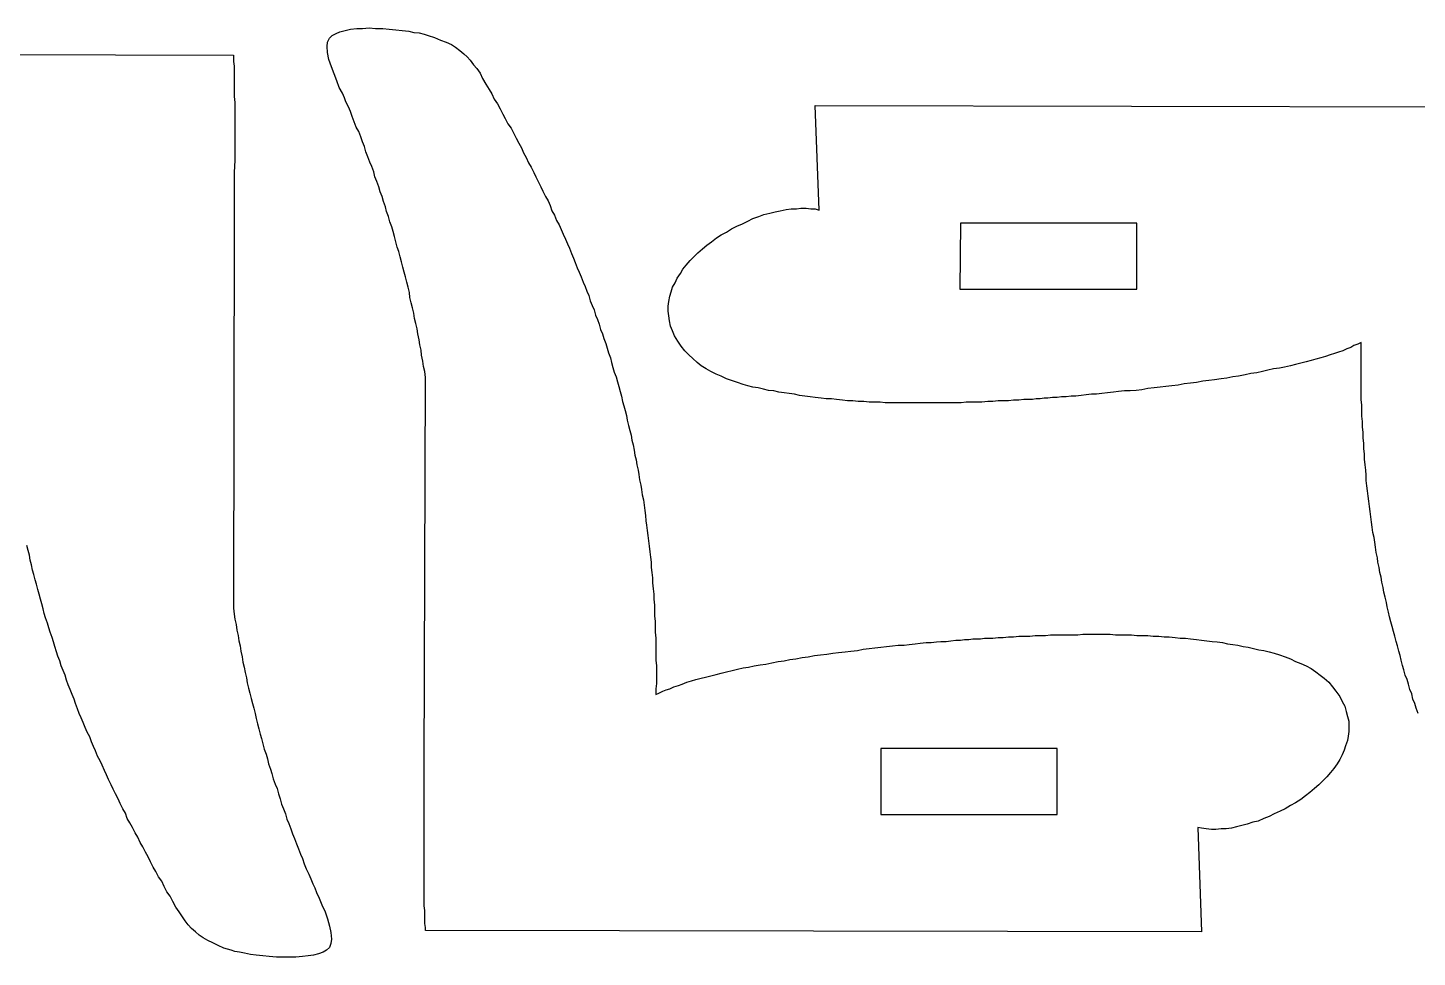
# Model space of a CAD drawing. Extents: x 11 to 591, y 39 to 419.
# Drawn here: x 71.6 to 125.2, y 110.8 to 146.6 of the extents above; entities that cross this region are included whole.
import ezdxf

# ---------------------------------------------------------------- set-up
doc = ezdxf.new("R2010")
doc.units = 0
doc.layers.get('0').update_dxf_attribs({"linetype": 'CONTINUOUS'})

msp = doc.modelspace()

# ---------------------------------------------------------------- linework, layer by layer
at = {"color": 3}
for p, q in [((83.215419, 146.205266), (83.315419, 146.305266)), ((83.315419, 146.305266), (83.465419, 146.380266)), ((83.465419, 146.380266), (83.615419, 146.455266)), ((83.615419, 146.455266), (83.815419, 146.505266)), ((83.815419, 146.505266), (84.015419, 146.555266)), ((84.015419, 146.555266), (84.265419, 146.580266)), ((84.265419, 146.580266), (84.490419, 146.580266)), ((84.490419, 146.580266), (84.740419, 146.605266)), ((84.740419, 146.605266), (84.990419, 146.580266)), ((84.990419, 146.580266), (85.265419, 146.580266)), ((85.265419, 146.580266), (85.515419, 146.555266)), ((85.515419, 146.555266), (85.765419, 146.530266)), ((85.765419, 146.530266), (86.015419, 146.505266)), ((86.015419, 146.505266), (86.265419, 146.480266)), ((86.265419, 146.480266), (86.465419, 146.430266)), ((86.465419, 146.430266), (86.665419, 146.405266)), ((86.665419, 146.405266), (86.865419, 146.355266)), ((86.865419, 146.355266), (87.015419, 146.305266)), ((87.015419, 146.305266), (87.265419, 146.230266)), ((83.115419, 145.880266), (83.140419, 146.055266)), ((83.140419, 145.655266), (83.115419, 145.880266)), ((83.140419, 146.055266), (83.215419, 146.205266)), ((87.265419, 146.230266), (87.490419, 146.130266)), ((87.490419, 146.130266), (87.715419, 146.055266)), ((87.715419, 146.055266), (87.915419, 145.955266)), ((87.915419, 145.955266), (88.065419, 145.855266)), ((88.065419, 145.855266), (88.240419, 145.730266)), ((88.240419, 145.730266), (88.390419, 145.605266)), ((49.565419, 145.605266), (79.515419, 145.555266)), ((79.515419, 145.555266), (79.515419, 145.430266)), ((79.515419, 145.430266), (79.515419, 145.305266)), ((79.515419, 145.305266), (79.540419, 145.130266)), ((83.190419, 145.380266), (83.140419, 145.655266)), ((83.290419, 145.105266), (83.190419, 145.380266)), ((88.390419, 145.605266), (88.515419, 145.480266)), ((88.515419, 145.480266), (88.640419, 145.355266)), ((88.640419, 145.355266), (88.765419, 145.180266)), ((79.540419, 145.130266), (79.540419, 144.980266)), ((79.540419, 144.980266), (79.540419, 144.805266)), ((79.540419, 144.805266), (79.540419, 144.605266)), ((83.390419, 144.830266), (83.290419, 145.105266)), ((83.490419, 144.555266), (83.390419, 144.830266)), ((88.765419, 145.180266), (88.890419, 145.030266)), ((88.890419, 145.030266), (89.015419, 144.855266)), ((89.015419, 144.855266), (89.115419, 144.655266)), ((89.115419, 144.655266), (89.240419, 144.430266)), ((79.540419, 144.605266), (79.540419, 144.405266)), ((79.540419, 144.405266), (79.540419, 144.180266)), ((79.540419, 144.180266), (79.540419, 143.955266)), ((83.590419, 144.305266), (83.490419, 144.555266)), ((83.715419, 144.080266), (83.590419, 144.305266)), ((89.240419, 144.430266), (89.365419, 144.230266)), ((89.365419, 144.230266), (89.465419, 144.055266)), ((79.540419, 143.955266), (79.565419, 143.730266)), ((79.565419, 143.730266), (79.565419, 143.505266)), ((83.790419, 143.905266), (83.715419, 144.080266)), ((83.840419, 143.755266), (83.790419, 143.905266)), ((83.940419, 143.555266), (83.840419, 143.755266)), ((89.465419, 144.055266), (89.565419, 143.855266)), ((89.565419, 143.855266), (89.690419, 143.680266)), ((89.690419, 143.680266), (89.790419, 143.480266)), ((102.090419, 139.580266), (101.940419, 143.605266)), ((101.940419, 143.605266), (131.865419, 143.555266)), ((79.565419, 143.505266), (79.565419, 143.255266)), ((79.565419, 143.255266), (79.565419, 143.005266)), ((84.015419, 143.380266), (83.940419, 143.555266)), ((84.090419, 143.180266), (84.015419, 143.380266)), ((84.165419, 142.980266), (84.090419, 143.180266)), ((89.790419, 143.480266), (89.890419, 143.280266)), ((89.890419, 143.280266), (89.990419, 143.105266)), ((89.990419, 143.105266), (90.090419, 142.905266)), ((79.565419, 143.005266), (79.565419, 142.755266)), ((79.565419, 142.755266), (79.565419, 142.505266)), ((84.240419, 142.780266), (84.165419, 142.980266)), ((84.340419, 142.605266), (84.240419, 142.780266)), ((84.415419, 142.405266), (84.340419, 142.605266)), ((90.090419, 142.905266), (90.215419, 142.730266)), ((90.215419, 142.730266), (90.315419, 142.530266)), ((90.315419, 142.530266), (90.415419, 142.355266)), ((79.565419, 142.505266), (79.565419, 142.255266)), ((79.565419, 142.255266), (79.565419, 142.005266)), ((79.565419, 142.005266), (79.565419, 141.505266)), ((84.490419, 142.205266), (84.415419, 142.405266)), ((84.565419, 142.030266), (84.490419, 142.205266)), ((84.615419, 141.830266), (84.565419, 142.030266)), ((90.415419, 142.355266), (90.515419, 142.155266)), ((90.515419, 142.155266), (90.615419, 141.980266)), ((90.615419, 141.980266), (90.690419, 141.780266)), ((79.565419, 141.505266), (79.540419, 141.030266)), ((84.690419, 141.630266), (84.615419, 141.830266)), ((84.765419, 141.430266), (84.690419, 141.630266)), ((90.690419, 141.780266), (90.790419, 141.605266)), ((90.790419, 141.605266), (90.890419, 141.405266)), ((79.540419, 141.030266), (79.540419, 139.755266)), ((84.840419, 141.255266), (84.765419, 141.430266)), ((84.915419, 141.055266), (84.840419, 141.255266)), ((84.965419, 140.855266), (84.915419, 141.055266)), ((90.890419, 141.405266), (90.990419, 141.230266)), ((90.990419, 141.230266), (91.090419, 141.030266)), ((91.090419, 141.030266), (91.165419, 140.855266)), ((85.040419, 140.680266), (84.965419, 140.855266)), ((85.115419, 140.480266), (85.040419, 140.680266)), ((85.165419, 140.280266), (85.115419, 140.480266)), ((91.165419, 140.855266), (91.265419, 140.655266)), ((91.265419, 140.655266), (91.365419, 140.480266)), ((91.365419, 140.480266), (91.440419, 140.305266)), ((85.240419, 140.105266), (85.165419, 140.280266)), ((85.290419, 139.905266), (85.240419, 140.105266)), ((85.365419, 139.705266), (85.290419, 139.905266)), ((91.440419, 140.305266), (91.540419, 140.105266)), ((91.540419, 140.105266), (91.640419, 139.930266)), ((91.640419, 139.930266), (91.715419, 139.755266)), ((79.540419, 139.755266), (79.540419, 139.405266)), ((79.540419, 139.405266), (79.540419, 139.255266)), ((85.415419, 139.530266), (85.365419, 139.705266)), ((85.490419, 139.330266), (85.415419, 139.530266)), ((85.540419, 139.130266), (85.490419, 139.330266)), ((91.715419, 139.755266), (91.790419, 139.555266)), ((91.790419, 139.555266), (91.890419, 139.380266)), ((91.890419, 139.380266), (91.965419, 139.180266)), ((99.540419, 139.255266), (99.765419, 139.330266)), ((99.765419, 139.330266), (99.965419, 139.405266)), ((99.965419, 139.405266), (100.190419, 139.455266)), ((100.190419, 139.455266), (100.390419, 139.505266)), ((100.390419, 139.505266), (100.590419, 139.555266)), ((100.590419, 139.555266), (100.815419, 139.605266)), ((100.815419, 139.605266), (101.015419, 139.630266)), ((101.015419, 139.630266), (101.215419, 139.630266)), ((101.215419, 139.630266), (101.390419, 139.655266)), ((101.390419, 139.655266), (101.590419, 139.655266)), ((101.590419, 139.655266), (101.765419, 139.630266)), ((101.765419, 139.630266), (101.940419, 139.630266)), ((101.940419, 139.630266), (102.090419, 139.580266)), ((79.540419, 139.255266), (79.515419, 124.230266)), ((85.615419, 138.930266), (85.540419, 139.130266)), ((85.665419, 138.755266), (85.615419, 138.930266)), ((91.965419, 139.180266), (92.065419, 139.005266)), ((92.065419, 139.005266), (92.140419, 138.830266)), ((92.140419, 138.830266), (92.215419, 138.655266)), ((98.515419, 138.730266), (98.715419, 138.855266)), ((98.715419, 138.855266), (98.915419, 138.955266)), ((98.915419, 138.955266), (99.140419, 139.055266)), ((99.140419, 139.055266), (99.340419, 139.155266)), ((99.340419, 139.155266), (99.540419, 139.255266)), ((85.715419, 138.555266), (85.665419, 138.755266)), ((85.765419, 138.355266), (85.715419, 138.555266)), ((85.815419, 138.155266), (85.765419, 138.355266)), ((92.215419, 138.655266), (92.315419, 138.455266)), ((92.315419, 138.455266), (92.390419, 138.280266)), ((92.390419, 138.280266), (92.465419, 138.105266)), ((97.590419, 138.080266), (97.765419, 138.230266)), ((97.765419, 138.230266), (97.940419, 138.355266)), ((97.940419, 138.355266), (98.140419, 138.505266)), ((98.140419, 138.505266), (98.315419, 138.630266)), ((98.315419, 138.630266), (98.515419, 138.730266)), ((85.890419, 137.980266), (85.815419, 138.155266)), ((85.940419, 137.780266), (85.890419, 137.980266)), ((85.990419, 137.580266), (85.940419, 137.780266)), ((92.465419, 138.105266), (92.540419, 137.905266)), ((92.540419, 137.905266), (92.615419, 137.730266)), ((92.615419, 137.730266), (92.690419, 137.555266)), ((97.115419, 137.630266), (97.265419, 137.780266)), ((97.265419, 137.780266), (97.415419, 137.930266)), ((97.415419, 137.930266), (97.590419, 138.080266)), ((86.040419, 137.380266), (85.990419, 137.580266)), ((86.090419, 137.180266), (86.040419, 137.380266)), ((86.140419, 137.005266), (86.090419, 137.180266)), ((92.690419, 137.555266), (92.765419, 137.355266)), ((92.765419, 137.355266), (92.840419, 137.180266)), ((92.840419, 137.180266), (92.915419, 137.005266)), ((96.740419, 137.130266), (96.840419, 137.305266)), ((96.840419, 137.305266), (96.965419, 137.455266)), ((96.965419, 137.455266), (97.115419, 137.630266)), ((86.190419, 136.805266), (86.140419, 137.005266)), ((86.240419, 136.605266), (86.190419, 136.805266)), ((92.915419, 137.005266), (92.990419, 136.805266)), ((92.990419, 136.805266), (93.065419, 136.630266)), ((93.065419, 136.630266), (93.140419, 136.455266)), ((96.440419, 136.605266), (96.540419, 136.780266)), ((96.540419, 136.780266), (96.615419, 136.955266)), ((96.615419, 136.955266), (96.740419, 137.130266)), ((86.290419, 136.405266), (86.240419, 136.605266)), ((86.315419, 136.205266), (86.290419, 136.405266)), ((86.365419, 136.005266), (86.315419, 136.205266)), ((93.140419, 136.455266), (93.215419, 136.280266)), ((93.215419, 136.280266), (93.265419, 136.080266)), ((96.290419, 136.055266), (96.340419, 136.255266)), ((96.340419, 136.255266), (96.390419, 136.430266)), ((96.390419, 136.430266), (96.440419, 136.605266)), ((86.415419, 135.805266), (86.365419, 136.005266)), ((86.465419, 135.605266), (86.415419, 135.805266)), ((86.490419, 135.405266), (86.465419, 135.605266)), ((93.265419, 136.080266), (93.340419, 135.905266)), ((93.340419, 135.905266), (93.415419, 135.730266)), ((93.415419, 135.730266), (93.465419, 135.530266)), ((96.265419, 135.880266), (96.290419, 136.055266)), ((96.265419, 135.680266), (96.265419, 135.880266)), ((96.290419, 135.505266), (96.265419, 135.680266)), ((86.540419, 135.205266), (86.490419, 135.405266)), ((86.590419, 135.005266), (86.540419, 135.205266)), ((93.465419, 135.530266), (93.540419, 135.355266)), ((93.540419, 135.355266), (93.615419, 135.180266)), ((93.615419, 135.180266), (93.665419, 134.980266)), ((96.315419, 135.305266), (96.290419, 135.505266)), ((96.365419, 135.105266), (96.315419, 135.305266)), ((96.440419, 134.930266), (96.365419, 135.105266)), ((86.615419, 134.805266), (86.590419, 135.005266)), ((86.665419, 134.580266), (86.615419, 134.805266)), ((86.690419, 134.380266), (86.665419, 134.580266)), ((93.665419, 134.980266), (93.740419, 134.805266)), ((93.740419, 134.805266), (93.790419, 134.630266)), ((93.790419, 134.630266), (93.865419, 134.430266)), ((96.515419, 134.730266), (96.440419, 134.930266)), ((96.640419, 134.530266), (96.515419, 134.730266)), ((96.765419, 134.330266), (96.640419, 134.530266)), ((122.990419, 134.480266), (122.865419, 134.405266)), ((122.990419, 134.255266), (122.990419, 134.480266)), ((86.740419, 134.180266), (86.690419, 134.380266)), ((86.765419, 133.980266), (86.740419, 134.180266)), ((86.815419, 133.755266), (86.765419, 133.980266)), ((93.865419, 134.430266), (93.915419, 134.255266)), ((93.915419, 134.255266), (93.965419, 134.080266)), ((93.965419, 134.080266), (94.040419, 133.880266)), ((96.915419, 134.155266), (96.765419, 134.330266)), ((97.065419, 134.005266), (96.915419, 134.155266)), ((97.215419, 133.855266), (97.065419, 134.005266)), ((121.790419, 134.005266), (121.615419, 133.930266)), ((121.965419, 134.055266), (121.790419, 134.005266)), ((122.115419, 134.105266), (121.965419, 134.055266)), ((122.290419, 134.155266), (122.115419, 134.105266)), ((122.440419, 134.230266), (122.290419, 134.155266)), ((122.590419, 134.280266), (122.440419, 134.230266)), ((122.715419, 134.355266), (122.590419, 134.280266)), ((122.865419, 134.405266), (122.715419, 134.355266)), ((122.990419, 134.030266), (122.990419, 134.255266)), ((122.990419, 133.805266), (122.990419, 134.030266)), ((86.840419, 133.555266), (86.815419, 133.755266)), ((86.890419, 133.355266), (86.840419, 133.555266)), ((94.040419, 133.880266), (94.090419, 133.705266)), ((94.090419, 133.705266), (94.140419, 133.505266)), ((94.140419, 133.505266), (94.190419, 133.330266)), ((97.390419, 133.705266), (97.215419, 133.855266)), ((97.540419, 133.580266), (97.390419, 133.705266)), ((97.740419, 133.455266), (97.540419, 133.580266)), ((97.915419, 133.355266), (97.740419, 133.455266)), ((119.390419, 133.405266), (119.190419, 133.355266)), ((119.615419, 133.455266), (119.390419, 133.405266)), ((119.840419, 133.480266), (119.615419, 133.455266)), ((120.040419, 133.530266), (119.840419, 133.480266)), ((120.265419, 133.580266), (120.040419, 133.530266)), ((120.465419, 133.630266), (120.265419, 133.580266)), ((120.665419, 133.680266), (120.465419, 133.630266)), ((120.865419, 133.730266), (120.665419, 133.680266)), ((121.065419, 133.780266), (120.865419, 133.730266)), ((121.240419, 133.830266), (121.065419, 133.780266)), ((121.440419, 133.880266), (121.240419, 133.830266)), ((121.615419, 133.930266), (121.440419, 133.880266)), ((122.990419, 133.580266), (122.990419, 133.805266)), ((122.990419, 133.355266), (122.990419, 133.580266)), ((86.865419, 118.105266), (86.915419, 133.130266)), ((86.915419, 133.130266), (86.890419, 133.355266)), ((94.190419, 133.330266), (94.265419, 133.155266)), ((94.265419, 133.155266), (94.315419, 132.955266)), ((94.315419, 132.955266), (94.365419, 132.780266)), ((98.115419, 133.255266), (97.915419, 133.355266)), ((98.315419, 133.180266), (98.115419, 133.255266)), ((98.515419, 133.080266), (98.315419, 133.180266)), ((98.715419, 133.005266), (98.515419, 133.080266)), ((98.940419, 132.930266), (98.715419, 133.005266)), ((99.165419, 132.855266), (98.940419, 132.930266)), ((116.165419, 132.880266), (115.940419, 132.830266)), ((116.415419, 132.905266), (116.165419, 132.880266)), ((116.640419, 132.930266), (116.415419, 132.905266)), ((116.890419, 132.980266), (116.640419, 132.930266)), ((117.115419, 133.005266), (116.890419, 132.980266)), ((117.340419, 133.030266), (117.115419, 133.005266)), ((117.590419, 133.080266), (117.340419, 133.030266)), ((117.815419, 133.105266), (117.590419, 133.080266)), ((118.040419, 133.155266), (117.815419, 133.105266)), ((118.265419, 133.180266), (118.040419, 133.155266)), ((118.515419, 133.230266), (118.265419, 133.180266)), ((118.740419, 133.280266), (118.515419, 133.230266)), ((118.965419, 133.305266), (118.740419, 133.280266)), ((119.190419, 133.355266), (118.965419, 133.305266)), ((122.990419, 133.155266), (122.990419, 133.355266)), ((122.990419, 132.930266), (122.990419, 133.155266)), ((122.990419, 132.705266), (122.990419, 132.930266)), ((94.365419, 132.780266), (94.415419, 132.580266)), ((94.415419, 132.580266), (94.465419, 132.405266)), ((94.465419, 132.405266), (94.515419, 132.205266)), ((99.340419, 132.805266), (99.165419, 132.855266)), ((99.540419, 132.755266), (99.340419, 132.805266)), ((99.740419, 132.730266), (99.540419, 132.755266)), ((99.940419, 132.680266), (99.740419, 132.730266)), ((100.140419, 132.630266), (99.940419, 132.680266)), ((100.340419, 132.605266), (100.140419, 132.630266)), ((100.540419, 132.555266), (100.340419, 132.605266)), ((100.740419, 132.530266), (100.540419, 132.555266)), ((100.940419, 132.505266), (100.740419, 132.530266)), ((101.140419, 132.480266), (100.940419, 132.505266)), ((101.340419, 132.430266), (101.140419, 132.480266)), ((101.540419, 132.405266), (101.340419, 132.430266)), ((101.740419, 132.380266), (101.540419, 132.405266)), ((101.940419, 132.355266), (101.740419, 132.380266)), ((102.165419, 132.330266), (101.940419, 132.355266)), ((102.365419, 132.305266), (102.165419, 132.330266)), ((110.765419, 132.330266), (110.615419, 132.305266)), ((110.915419, 132.330266), (110.765419, 132.330266)), ((111.090419, 132.355266), (110.915419, 132.330266)), ((111.265419, 132.355266), (111.090419, 132.355266)), ((111.440419, 132.380266), (111.265419, 132.355266)), ((111.615419, 132.380266), (111.440419, 132.380266)), ((111.815419, 132.405266), (111.615419, 132.380266)), ((111.990419, 132.405266), (111.815419, 132.405266)), ((112.190419, 132.430266), (111.990419, 132.405266)), ((112.390419, 132.455266), (112.190419, 132.430266)), ((112.590419, 132.480266), (112.390419, 132.455266)), ((112.790419, 132.480266), (112.590419, 132.480266)), ((112.990419, 132.505266), (112.790419, 132.480266)), ((113.215419, 132.530266), (112.990419, 132.505266)), ((113.440419, 132.555266), (113.215419, 132.530266)), ((113.640419, 132.580266), (113.440419, 132.555266)), ((113.865419, 132.605266), (113.640419, 132.580266)), ((114.090419, 132.605266), (113.865419, 132.605266)), ((114.315419, 132.630266), (114.090419, 132.605266)), ((114.540419, 132.655266), (114.315419, 132.630266)), ((114.765419, 132.705266), (114.540419, 132.655266)), ((115.015419, 132.730266), (114.765419, 132.705266)), ((115.240419, 132.755266), (115.015419, 132.730266)), ((115.465419, 132.780266), (115.240419, 132.755266)), ((115.690419, 132.805266), (115.465419, 132.780266)), ((115.940419, 132.830266), (115.690419, 132.805266)), ((122.990419, 132.505266), (122.990419, 132.705266)), ((122.990419, 132.280266), (122.990419, 132.505266)), ((94.515419, 132.205266), (94.565419, 132.030266)), ((94.565419, 132.030266), (94.615419, 131.855266)), ((94.615419, 131.855266), (94.665419, 131.655266)), ((102.565419, 132.305266), (102.365419, 132.305266)), ((102.765419, 132.280266), (102.565419, 132.305266)), ((102.990419, 132.255266), (102.765419, 132.280266)), ((103.190419, 132.230266), (102.990419, 132.255266)), ((103.390419, 132.230266), (103.190419, 132.230266)), ((103.590419, 132.205266), (103.390419, 132.230266)), ((103.815419, 132.205266), (103.590419, 132.205266)), ((104.015419, 132.180266), (103.815419, 132.205266)), ((104.215419, 132.180266), (104.015419, 132.180266)), ((104.440419, 132.180266), (104.215419, 132.180266)), ((104.640419, 132.155266), (104.440419, 132.180266)), ((104.840419, 132.155266), (104.640419, 132.155266)), ((105.065419, 132.155266), (104.840419, 132.155266)), ((105.265419, 132.155266), (105.065419, 132.155266)), ((105.490419, 132.155266), (105.265419, 132.155266)), ((105.690419, 132.155266), (105.490419, 132.155266)), ((105.890419, 132.155266), (105.690419, 132.155266)), ((106.115419, 132.155266), (105.890419, 132.155266)), ((106.315419, 132.155266), (106.115419, 132.155266)), ((106.515419, 132.155266), (106.315419, 132.155266)), ((106.715419, 132.155266), (106.515419, 132.155266)), ((106.940419, 132.155266), (106.715419, 132.155266)), ((107.140419, 132.155266), (106.940419, 132.155266)), ((107.340419, 132.155266), (107.140419, 132.155266)), ((107.565419, 132.155266), (107.340419, 132.155266)), ((107.765419, 132.180266), (107.565419, 132.155266)), ((107.965419, 132.180266), (107.765419, 132.180266)), ((108.165419, 132.180266), (107.965419, 132.180266)), ((108.365419, 132.180266), (108.165419, 132.180266)), ((108.590419, 132.205266), (108.365419, 132.180266)), ((108.790419, 132.205266), (108.590419, 132.205266)), ((108.990419, 132.230266), (108.790419, 132.205266)), ((109.190419, 132.230266), (108.990419, 132.230266)), ((109.390419, 132.230266), (109.190419, 132.230266)), ((109.590419, 132.255266), (109.390419, 132.230266)), ((109.790419, 132.255266), (109.590419, 132.255266)), ((109.990419, 132.280266), (109.790419, 132.255266)), ((110.190419, 132.280266), (109.990419, 132.280266)), ((110.315419, 132.280266), (110.190419, 132.280266)), ((110.465419, 132.305266), (110.315419, 132.280266)), ((110.615419, 132.305266), (110.465419, 132.305266)), ((123.015419, 132.055266), (122.990419, 132.280266)), ((123.015419, 131.855266), (123.015419, 132.055266)), ((123.015419, 131.630266), (123.015419, 131.855266)), ((94.665419, 131.655266), (94.690419, 131.480266)), ((94.690419, 131.480266), (94.740419, 131.280266)), ((94.740419, 131.280266), (94.790419, 131.080266)), ((123.040419, 131.430266), (123.015419, 131.630266)), ((123.040419, 131.230266), (123.040419, 131.430266)), ((94.790419, 131.080266), (94.840419, 130.905266)), ((94.840419, 130.905266), (94.865419, 130.705266)), ((123.065419, 131.005266), (123.040419, 131.230266)), ((123.065419, 130.805266), (123.065419, 131.005266)), ((123.090419, 130.580266), (123.065419, 130.805266)), ((94.865419, 130.705266), (94.915419, 130.530266)), ((94.915419, 130.530266), (94.965419, 130.330266)), ((94.965419, 130.330266), (94.990419, 130.130266)), ((123.090419, 130.380266), (123.090419, 130.580266)), ((123.115419, 130.180266), (123.090419, 130.380266)), ((94.990419, 130.130266), (95.040419, 129.955266)), ((95.040419, 129.955266), (95.065419, 129.755266)), ((95.065419, 129.755266), (95.115419, 129.555266)), ((123.115419, 129.980266), (123.115419, 130.180266)), ((123.140419, 129.755266), (123.115419, 129.980266)), ((123.165419, 129.555266), (123.140419, 129.755266)), ((95.115419, 129.555266), (95.140419, 129.380266)), ((95.140419, 129.380266), (95.165419, 129.180266)), ((95.165419, 129.180266), (95.215419, 128.980266)), ((123.190419, 129.355266), (123.165419, 129.555266)), ((123.190419, 129.155266), (123.190419, 129.355266)), ((123.215419, 128.955266), (123.190419, 129.155266)), ((95.215419, 128.980266), (95.240419, 128.805266)), ((95.240419, 128.805266), (95.265419, 128.605266)), ((95.265419, 128.605266), (95.315419, 128.405266)), ((123.240419, 128.755266), (123.215419, 128.955266)), ((123.265419, 128.555266), (123.240419, 128.755266)), ((95.315419, 128.405266), (95.340419, 128.205266)), ((95.340419, 128.205266), (95.365419, 128.005266)), ((123.290419, 128.355266), (123.265419, 128.555266)), ((123.315419, 128.155266), (123.290419, 128.355266)), ((123.340419, 127.955266), (123.315419, 128.155266)), ((95.365419, 128.005266), (95.390419, 127.805266)), ((95.390419, 127.805266), (95.415419, 127.605266)), ((95.415419, 127.605266), (95.440419, 127.430266)), ((123.365419, 127.755266), (123.340419, 127.955266)), ((123.390419, 127.555266), (123.365419, 127.755266)), ((123.415419, 127.355266), (123.390419, 127.555266)), ((95.440419, 127.430266), (95.465419, 127.230266)), ((95.465419, 127.230266), (95.490419, 127.030266)), ((95.490419, 127.030266), (95.515419, 126.830266)), ((123.440419, 127.155266), (123.415419, 127.355266)), ((123.490419, 126.955266), (123.440419, 127.155266)), ((71.590419, 126.455266), (71.540419, 126.655266)), ((71.640419, 126.280266), (71.590419, 126.455266)), ((95.515419, 126.830266), (95.540419, 126.630266)), ((95.540419, 126.630266), (95.565419, 126.405266)), ((123.515419, 126.780266), (123.490419, 126.955266)), ((123.540419, 126.580266), (123.515419, 126.780266)), ((123.565419, 126.380266), (123.540419, 126.580266)), ((71.665419, 126.080266), (71.640419, 126.280266)), ((71.715419, 125.905266), (71.665419, 126.080266)), ((71.765419, 125.705266), (71.715419, 125.905266)), ((95.565419, 126.405266), (95.590419, 126.205266)), ((95.590419, 126.205266), (95.615419, 126.005266)), ((95.615419, 126.005266), (95.615419, 125.805266)), ((123.615419, 126.180266), (123.565419, 126.380266)), ((123.640419, 126.005266), (123.615419, 126.180266)), ((123.690419, 125.805266), (123.640419, 126.005266)), ((71.815419, 125.530266), (71.765419, 125.705266)), ((71.865419, 125.330266), (71.815419, 125.530266)), ((95.615419, 125.805266), (95.640419, 125.605266)), ((95.640419, 125.605266), (95.665419, 125.405266)), ((95.665419, 125.405266), (95.665419, 125.205266)), ((123.715419, 125.605266), (123.690419, 125.805266)), ((123.765419, 125.430266), (123.715419, 125.605266)), ((123.790419, 125.230266), (123.765419, 125.430266)), ((71.915419, 125.155266), (71.865419, 125.330266)), ((71.965419, 124.955266), (71.915419, 125.155266)), ((72.015419, 124.780266), (71.965419, 124.955266)), ((95.665419, 125.205266), (95.690419, 124.980266)), ((95.690419, 124.980266), (95.715419, 124.780266)), ((123.840419, 125.030266), (123.790419, 125.230266)), ((123.865419, 124.855266), (123.840419, 125.030266)), ((123.915419, 124.655266), (123.865419, 124.855266)), ((72.065419, 124.580266), (72.015419, 124.780266)), ((72.115419, 124.405266), (72.065419, 124.580266)), ((72.165419, 124.205266), (72.115419, 124.405266)), ((95.715419, 124.780266), (95.715419, 124.580266)), ((95.715419, 124.580266), (95.740419, 124.355266)), ((95.740419, 124.355266), (95.740419, 124.155266)), ((123.965419, 124.455266), (123.915419, 124.655266)), ((123.990419, 124.280266), (123.965419, 124.455266)), ((72.215419, 124.030266), (72.165419, 124.205266)), ((72.265419, 123.855266), (72.215419, 124.030266)), ((72.340419, 123.655266), (72.265419, 123.855266)), ((79.515419, 124.230266), (79.540419, 124.005266)), ((79.540419, 124.005266), (79.565419, 123.805266)), ((79.565419, 123.805266), (79.615419, 123.605266)), ((95.740419, 124.155266), (95.740419, 123.930266)), ((95.740419, 123.930266), (95.765419, 123.730266)), ((124.040419, 124.080266), (123.990419, 124.280266)), ((124.090419, 123.905266), (124.040419, 124.080266)), ((124.140419, 123.705266), (124.090419, 123.905266)), ((72.390419, 123.480266), (72.340419, 123.655266)), ((72.440419, 123.305266), (72.390419, 123.480266)), ((72.515419, 123.105266), (72.440419, 123.305266)), ((79.615419, 123.605266), (79.640419, 123.380266)), ((79.640419, 123.380266), (79.690419, 123.180266)), ((95.765419, 123.730266), (95.765419, 123.505266)), ((95.765419, 123.505266), (95.765419, 123.305266)), ((95.765419, 123.305266), (95.790419, 123.080266)), ((112.065419, 123.205266), (112.265419, 123.230266)), ((112.265419, 123.230266), (112.465419, 123.230266)), ((112.465419, 123.230266), (112.690419, 123.230266)), ((112.690419, 123.230266), (112.890419, 123.230266)), ((112.890419, 123.230266), (113.090419, 123.230266)), ((113.090419, 123.230266), (113.315419, 123.230266)), ((113.315419, 123.230266), (113.515419, 123.205266)), ((124.190419, 123.530266), (124.140419, 123.705266)), ((124.240419, 123.330266), (124.190419, 123.530266)), ((124.290419, 123.155266), (124.240419, 123.330266)), ((72.565419, 122.930266), (72.515419, 123.105266)), ((72.615419, 122.755266), (72.565419, 122.930266)), ((72.690419, 122.555266), (72.615419, 122.755266)), ((79.690419, 123.180266), (79.715419, 122.980266)), ((79.715419, 122.980266), (79.765419, 122.780266)), ((79.765419, 122.780266), (79.790419, 122.580266)), ((95.790419, 123.080266), (95.790419, 122.880266)), ((95.790419, 122.880266), (95.790419, 122.655266)), ((104.015419, 122.680266), (104.240419, 122.705266)), ((104.240419, 122.705266), (104.465419, 122.730266)), ((104.465419, 122.730266), (104.690419, 122.755266)), ((104.690419, 122.755266), (104.915419, 122.780266)), ((104.915419, 122.780266), (105.140419, 122.805266)), ((105.140419, 122.805266), (105.365419, 122.805266)), ((105.365419, 122.805266), (105.565419, 122.830266)), ((105.565419, 122.830266), (105.790419, 122.855266)), ((105.790419, 122.855266), (105.990419, 122.880266)), ((105.990419, 122.880266), (106.215419, 122.905266)), ((106.215419, 122.905266), (106.415419, 122.905266)), ((106.415419, 122.905266), (106.615419, 122.930266)), ((106.615419, 122.930266), (106.790419, 122.955266)), ((106.790419, 122.955266), (106.990419, 122.955266)), ((106.990419, 122.955266), (107.165419, 122.980266)), ((107.165419, 122.980266), (107.365419, 123.005266)), ((107.365419, 123.005266), (107.540419, 123.005266)), ((107.540419, 123.005266), (107.690419, 123.030266)), ((107.690419, 123.030266), (107.865419, 123.030266)), ((107.865419, 123.030266), (108.015419, 123.055266)), ((108.015419, 123.055266), (108.165419, 123.055266)), ((108.165419, 123.055266), (108.315419, 123.055266)), ((108.315419, 123.055266), (108.465419, 123.080266)), ((108.465419, 123.080266), (108.590419, 123.080266)), ((108.590419, 123.080266), (108.790419, 123.080266)), ((108.790419, 123.080266), (108.990419, 123.105266)), ((108.990419, 123.105266), (109.190419, 123.105266)), ((109.190419, 123.105266), (109.390419, 123.130266)), ((109.390419, 123.130266), (109.590419, 123.130266)), ((109.590419, 123.130266), (109.790419, 123.155266)), ((109.790419, 123.155266), (109.990419, 123.155266)), ((109.990419, 123.155266), (110.215419, 123.155266)), ((110.215419, 123.155266), (110.415419, 123.180266)), ((110.415419, 123.180266), (110.615419, 123.180266)), ((110.615419, 123.180266), (110.815419, 123.180266)), ((110.815419, 123.180266), (111.015419, 123.205266)), ((111.015419, 123.205266), (111.240419, 123.205266)), ((111.240419, 123.205266), (111.440419, 123.205266)), ((111.440419, 123.205266), (111.640419, 123.205266)), ((111.640419, 123.205266), (111.840419, 123.205266)), ((111.840419, 123.205266), (112.065419, 123.205266)), ((113.515419, 123.205266), (113.715419, 123.205266)), ((113.715419, 123.205266), (113.940419, 123.205266)), ((113.940419, 123.205266), (114.140419, 123.205266)), ((114.140419, 123.205266), (114.340419, 123.180266)), ((114.340419, 123.180266), (114.565419, 123.180266)), ((114.565419, 123.180266), (114.765419, 123.180266)), ((114.765419, 123.180266), (114.965419, 123.155266)), ((114.965419, 123.155266), (115.190419, 123.155266)), ((115.190419, 123.155266), (115.390419, 123.130266)), ((115.390419, 123.130266), (115.590419, 123.130266)), ((115.590419, 123.130266), (115.815419, 123.105266)), ((115.815419, 123.105266), (116.015419, 123.080266)), ((116.015419, 123.080266), (116.215419, 123.080266)), ((116.215419, 123.080266), (116.415419, 123.055266)), ((116.415419, 123.055266), (116.640419, 123.030266)), ((116.640419, 123.030266), (116.840419, 123.005266)), ((116.840419, 123.005266), (117.040419, 122.980266)), ((117.040419, 122.980266), (117.240419, 122.955266)), ((117.240419, 122.955266), (117.440419, 122.930266)), ((117.440419, 122.930266), (117.640419, 122.905266)), ((117.640419, 122.905266), (117.840419, 122.855266)), ((117.840419, 122.855266), (118.040419, 122.830266)), ((118.040419, 122.830266), (118.240419, 122.805266)), ((118.240419, 122.805266), (118.440419, 122.755266)), ((118.440419, 122.755266), (118.640419, 122.730266)), ((118.640419, 122.730266), (118.840419, 122.680266)), ((124.340419, 122.955266), (124.290419, 123.155266)), ((124.390419, 122.780266), (124.340419, 122.955266)), ((124.440419, 122.580266), (124.390419, 122.780266)), ((72.740419, 122.380266), (72.690419, 122.555266)), ((72.815419, 122.205266), (72.740419, 122.380266)), ((72.865419, 122.005266), (72.815419, 122.205266)), ((79.790419, 122.580266), (79.840419, 122.355266)), ((79.840419, 122.355266), (79.865419, 122.155266)), ((79.865419, 122.155266), (79.915419, 121.955266)), ((95.790419, 122.655266), (95.790419, 122.430266)), ((95.790419, 122.430266), (95.790419, 122.230266)), ((95.790419, 122.230266), (95.815419, 122.005266)), ((100.265419, 122.130266), (100.515419, 122.180266)), ((100.515419, 122.180266), (100.740419, 122.205266)), ((100.740419, 122.205266), (100.965419, 122.255266)), ((100.965419, 122.255266), (101.190419, 122.280266)), ((101.190419, 122.280266), (101.440419, 122.330266)), ((101.440419, 122.330266), (101.665419, 122.355266)), ((101.665419, 122.355266), (101.915419, 122.405266)), ((101.915419, 122.405266), (102.140419, 122.430266)), ((102.140419, 122.430266), (102.390419, 122.455266)), ((102.390419, 122.455266), (102.615419, 122.505266)), ((102.615419, 122.505266), (102.840419, 122.530266)), ((102.840419, 122.530266), (103.090419, 122.555266)), ((103.090419, 122.555266), (103.315419, 122.580266)), ((103.315419, 122.580266), (103.565419, 122.605266)), ((103.565419, 122.605266), (103.790419, 122.655266)), ((103.790419, 122.655266), (104.015419, 122.680266)), ((118.840419, 122.680266), (119.040419, 122.630266)), ((119.040419, 122.630266), (119.240419, 122.605266)), ((119.240419, 122.605266), (119.440419, 122.555266)), ((119.440419, 122.555266), (119.640419, 122.505266)), ((119.640419, 122.505266), (119.840419, 122.430266)), ((119.840419, 122.430266), (120.065419, 122.355266)), ((120.065419, 122.355266), (120.265419, 122.280266)), ((120.265419, 122.280266), (120.465419, 122.180266)), ((120.465419, 122.180266), (120.665419, 122.105266)), ((124.490419, 122.405266), (124.440419, 122.580266)), ((124.540419, 122.230266), (124.490419, 122.405266)), ((124.590419, 122.030266), (124.540419, 122.230266)), ((72.940419, 121.830266), (72.865419, 122.005266)), ((73.015419, 121.655266), (72.940419, 121.830266)), ((73.065419, 121.455266), (73.015419, 121.655266)), ((79.915419, 121.955266), (79.965419, 121.755266)), ((79.965419, 121.755266), (80.015419, 121.555266)), ((95.815419, 122.005266), (95.815419, 121.780266)), ((95.815419, 121.780266), (95.815419, 121.555266)), ((97.715419, 121.580266), (97.915419, 121.630266)), ((97.915419, 121.630266), (98.115419, 121.680266)), ((98.115419, 121.680266), (98.315419, 121.730266)), ((98.315419, 121.730266), (98.515419, 121.780266)), ((98.515419, 121.780266), (98.740419, 121.830266)), ((98.740419, 121.830266), (98.940419, 121.880266)), ((98.940419, 121.880266), (99.165419, 121.930266)), ((99.165419, 121.930266), (99.365419, 121.955266)), ((99.365419, 121.955266), (99.590419, 122.005266)), ((99.590419, 122.005266), (99.815419, 122.055266)), ((99.815419, 122.055266), (100.040419, 122.080266)), ((100.040419, 122.080266), (100.265419, 122.130266)), ((120.665419, 122.105266), (120.865419, 122.005266)), ((120.865419, 122.005266), (121.065419, 121.905266)), ((121.065419, 121.905266), (121.240419, 121.780266)), ((121.240419, 121.780266), (121.415419, 121.655266)), ((121.415419, 121.655266), (121.565419, 121.530266)), ((124.640419, 121.855266), (124.590419, 122.030266)), ((124.690419, 121.655266), (124.640419, 121.855266)), ((124.765419, 121.480266), (124.690419, 121.655266)), ((73.140419, 121.280266), (73.065419, 121.455266)), ((73.215419, 121.105266), (73.140419, 121.280266)), ((73.290419, 120.905266), (73.215419, 121.105266)), ((80.015419, 121.555266), (80.040419, 121.355266)), ((80.040419, 121.355266), (80.090419, 121.155266)), ((80.090419, 121.155266), (80.140419, 120.955266)), ((95.815419, 121.330266), (95.790419, 121.130266)), ((95.790419, 121.130266), (95.790419, 120.905266)), ((95.815419, 121.555266), (95.815419, 121.330266)), ((96.065419, 121.030266), (96.190419, 121.080266)), ((96.190419, 121.080266), (96.340419, 121.130266)), ((96.340419, 121.130266), (96.490419, 121.205266)), ((96.490419, 121.205266), (96.665419, 121.255266)), ((96.665419, 121.255266), (96.815419, 121.305266)), ((96.815419, 121.305266), (96.990419, 121.380266)), ((96.990419, 121.380266), (97.165419, 121.430266)), ((97.165419, 121.430266), (97.340419, 121.480266)), ((97.340419, 121.480266), (97.540419, 121.530266)), ((97.540419, 121.530266), (97.715419, 121.580266)), ((121.565419, 121.530266), (121.740419, 121.380266)), ((121.740419, 121.380266), (121.890419, 121.205266)), ((121.890419, 121.205266), (122.015419, 121.030266)), ((124.815419, 121.305266), (124.765419, 121.480266)), ((124.865419, 121.105266), (124.815419, 121.305266)), ((124.940419, 120.930266), (124.865419, 121.105266)), ((73.365419, 120.730266), (73.290419, 120.905266)), ((73.415419, 120.555266), (73.365419, 120.730266)), ((73.490419, 120.355266), (73.415419, 120.555266)), ((80.140419, 120.955266), (80.190419, 120.755266)), ((80.190419, 120.755266), (80.240419, 120.555266)), ((80.240419, 120.555266), (80.290419, 120.380266)), ((95.790419, 120.905266), (95.915419, 120.955266)), ((95.915419, 120.955266), (96.065419, 121.030266)), ((122.015419, 121.030266), (122.165419, 120.830266)), ((122.165419, 120.830266), (122.265419, 120.630266)), ((122.265419, 120.630266), (122.365419, 120.455266)), ((124.990419, 120.730266), (124.940419, 120.930266)), ((125.065419, 120.555266), (124.990419, 120.730266)), ((125.115419, 120.380266), (125.065419, 120.555266)), ((73.565419, 120.180266), (73.490419, 120.355266)), ((73.640419, 120.005266), (73.565419, 120.180266)), ((80.290419, 120.380266), (80.340419, 120.180266)), ((80.340419, 120.180266), (80.390419, 119.980266)), ((122.365419, 120.455266), (122.415419, 120.255266)), ((122.415419, 120.255266), (122.465419, 120.055266)), ((122.465419, 120.055266), (122.515419, 119.880266)), ((125.190419, 120.180266), (125.115419, 120.380266)), ((73.715419, 119.830266), (73.640419, 120.005266)), ((73.790419, 119.630266), (73.715419, 119.830266)), ((73.865419, 119.455266), (73.790419, 119.630266)), ((80.390419, 119.980266), (80.440419, 119.780266)), ((80.440419, 119.780266), (80.490419, 119.580266)), ((80.490419, 119.580266), (80.540419, 119.380266)), ((122.515419, 119.480266), (122.490419, 119.305266)), ((122.515419, 119.880266), (122.515419, 119.680266)), ((122.515419, 119.680266), (122.515419, 119.480266)), ((73.965419, 119.280266), (73.865419, 119.455266)), ((74.040419, 119.080266), (73.965419, 119.280266)), ((74.115419, 118.905266), (74.040419, 119.080266)), ((80.540419, 119.380266), (80.590419, 119.205266)), ((80.590419, 119.205266), (80.640419, 119.005266)), ((80.640419, 119.005266), (80.690419, 118.805266)), ((122.465419, 119.130266), (122.390419, 118.930266)), ((122.490419, 119.305266), (122.465419, 119.130266)), ((74.190419, 118.730266), (74.115419, 118.905266)), ((74.265419, 118.530266), (74.190419, 118.730266)), ((74.365419, 118.355266), (74.265419, 118.530266)), ((80.690419, 118.805266), (80.765419, 118.605266)), ((80.765419, 118.605266), (80.815419, 118.430266)), ((80.815419, 118.430266), (80.865419, 118.230266)), ((122.165419, 118.405266), (122.065419, 118.230266)), ((122.265419, 118.580266), (122.165419, 118.405266)), ((122.340419, 118.755266), (122.265419, 118.580266)), ((122.390419, 118.930266), (122.340419, 118.755266)), ((74.440419, 118.180266), (74.365419, 118.355266)), ((74.540419, 117.980266), (74.440419, 118.180266)), ((74.615419, 117.805266), (74.540419, 117.980266)), ((80.865419, 118.230266), (80.940419, 118.030266)), ((80.940419, 118.030266), (80.990419, 117.855266)), ((86.865419, 117.955266), (86.865419, 118.105266)), ((86.865419, 117.630266), (86.865419, 117.955266)), ((121.815419, 117.905266), (121.665419, 117.730266)), ((121.940419, 118.055266), (121.815419, 117.905266)), ((122.065419, 118.230266), (121.940419, 118.055266)), ((74.690419, 117.630266), (74.615419, 117.805266)), ((74.790419, 117.430266), (74.690419, 117.630266)), ((74.865419, 117.255266), (74.790419, 117.430266)), ((80.990419, 117.855266), (81.040419, 117.655266)), ((81.040419, 117.655266), (81.115419, 117.455266)), ((81.115419, 117.455266), (81.190419, 117.280266)), ((86.865419, 116.330266), (86.865419, 117.630266)), ((121.365419, 117.430266), (121.190419, 117.280266)), ((121.515419, 117.580266), (121.365419, 117.430266)), ((121.665419, 117.730266), (121.515419, 117.580266)), ((74.965419, 117.080266), (74.865419, 117.255266)), ((75.065419, 116.880266), (74.965419, 117.080266)), ((75.140419, 116.705266), (75.065419, 116.880266)), ((81.190419, 117.280266), (81.240419, 117.080266)), ((81.240419, 117.080266), (81.315419, 116.880266)), ((81.315419, 116.880266), (81.365419, 116.680266)), ((120.665419, 116.855266), (120.465419, 116.730266)), ((120.840419, 117.005266), (120.665419, 116.855266)), ((121.015419, 117.130266), (120.840419, 117.005266)), ((121.190419, 117.280266), (121.015419, 117.130266)), ((75.240419, 116.505266), (75.140419, 116.705266)), ((75.340419, 116.330266), (75.240419, 116.505266)), ((75.415419, 116.130266), (75.340419, 116.330266)), ((81.365419, 116.680266), (81.440419, 116.505266)), ((81.440419, 116.505266), (81.515419, 116.305266)), ((81.515419, 116.305266), (81.565419, 116.105266)), ((86.865419, 115.855266), (86.865419, 116.330266)), ((119.640419, 116.305266), (119.440419, 116.205266)), ((119.865419, 116.405266), (119.640419, 116.305266)), ((120.065419, 116.505266), (119.865419, 116.405266)), ((120.265419, 116.630266), (120.065419, 116.505266)), ((120.465419, 116.730266), (120.265419, 116.630266)), ((75.515419, 115.955266), (75.415419, 116.130266)), ((75.615419, 115.780266), (75.515419, 115.955266)), ((75.715419, 115.580266), (75.615419, 115.780266)), ((81.565419, 116.105266), (81.640419, 115.930266)), ((81.640419, 115.930266), (81.715419, 115.730266)), ((81.715419, 115.730266), (81.790419, 115.530266)), ((86.865419, 115.355266), (86.865419, 115.855266)), ((116.840419, 115.755266), (116.690419, 115.780266)), ((116.690419, 115.780266), (116.840419, 111.755266)), ((117.015419, 115.730266), (116.840419, 115.755266)), ((117.215419, 115.705266), (117.015419, 115.730266)), ((117.590419, 115.730266), (117.390419, 115.705266)), ((117.790419, 115.730266), (117.590419, 115.730266)), ((117.990419, 115.755266), (117.790419, 115.730266)), ((118.190419, 115.805266), (117.990419, 115.755266)), ((118.390419, 115.855266), (118.190419, 115.805266)), ((118.590419, 115.905266), (118.390419, 115.855266)), ((118.815419, 115.980266), (118.590419, 115.905266)), ((119.015419, 116.030266), (118.815419, 115.980266)), ((119.240419, 116.130266), (119.015419, 116.030266)), ((119.440419, 116.205266), (119.240419, 116.130266)), ((75.815419, 115.405266), (75.715419, 115.580266)), ((75.915419, 115.205266), (75.815419, 115.405266)), ((76.015419, 115.030266), (75.915419, 115.205266)), ((81.790419, 115.530266), (81.865419, 115.355266)), ((81.865419, 115.355266), (81.940419, 115.155266)), ((86.865419, 115.105266), (86.865419, 115.355266)), ((117.390419, 115.705266), (117.215419, 115.705266)), ((76.115419, 114.830266), (76.015419, 115.030266)), ((76.215419, 114.655266), (76.115419, 114.830266)), ((76.315419, 114.455266), (76.215419, 114.655266)), ((81.940419, 115.155266), (82.015419, 114.955266)), ((82.015419, 114.955266), (82.090419, 114.755266)), ((82.090419, 114.755266), (82.165419, 114.580266)), ((86.865419, 114.855266), (86.865419, 115.105266)), ((86.865419, 114.605266), (86.865419, 114.855266)), ((76.415419, 114.255266), (76.315419, 114.455266)), ((76.515419, 114.080266), (76.415419, 114.255266)), ((82.165419, 114.580266), (82.240419, 114.380266)), ((82.240419, 114.380266), (82.315419, 114.180266)), ((82.315419, 114.180266), (82.415419, 113.980266)), ((86.865419, 114.355266), (86.865419, 114.605266)), ((86.865419, 114.105266), (86.865419, 114.355266)), ((76.615419, 113.880266), (76.515419, 114.080266)), ((76.740419, 113.705266), (76.615419, 113.880266)), ((76.840419, 113.505266), (76.740419, 113.705266)), ((82.415419, 113.980266), (82.490419, 113.805266)), ((82.490419, 113.805266), (82.565419, 113.605266)), ((82.565419, 113.605266), (82.640419, 113.455266)), ((86.865419, 113.855266), (86.865419, 114.105266)), ((86.865419, 113.630266), (86.865419, 113.855266)), ((86.865419, 113.405266), (86.865419, 113.630266)), ((76.940419, 113.305266), (76.840419, 113.505266)), ((77.065419, 113.130266), (76.940419, 113.305266)), ((77.165419, 112.930266), (77.065419, 113.130266)), ((82.640419, 113.455266), (82.715419, 113.280266)), ((82.715419, 113.280266), (82.815419, 113.055266)), ((82.815419, 113.055266), (82.915419, 112.805266)), ((86.865419, 113.180266), (86.865419, 113.405266)), ((86.865419, 112.955266), (86.865419, 113.180266)), ((77.290419, 112.705266), (77.165419, 112.930266)), ((77.415419, 112.530266), (77.290419, 112.705266)), ((77.540419, 112.330266), (77.415419, 112.530266)), ((82.915419, 112.805266), (83.040419, 112.530266)), ((83.040419, 112.530266), (83.140419, 112.255266)), ((86.865419, 112.755266), (86.865419, 112.955266)), ((86.890419, 112.580266), (86.865419, 112.755266)), ((86.890419, 112.380266), (86.890419, 112.580266)), ((77.640419, 112.180266), (77.540419, 112.330266)), ((77.765419, 112.030266), (77.640419, 112.180266)), ((77.890419, 111.880266), (77.765419, 112.030266)), ((83.140419, 112.255266), (83.215419, 111.980266)), ((83.215419, 111.980266), (83.265419, 111.730266)), ((86.890419, 112.230266), (86.890419, 112.380266)), ((86.890419, 112.080266), (86.890419, 112.230266)), ((86.915419, 111.930266), (86.890419, 112.080266)), ((78.040419, 111.755266), (77.890419, 111.880266)), ((78.190419, 111.630266), (78.040419, 111.755266)), ((78.340419, 111.530266), (78.190419, 111.630266)), ((78.515419, 111.430266), (78.340419, 111.530266)), ((83.265419, 111.730266), (83.290419, 111.480266)), ((83.290419, 111.480266), (83.265419, 111.305266)), ((86.915419, 111.805266), (86.915419, 111.930266)), ((116.840419, 111.755266), (86.915419, 111.805266)), ((78.715419, 111.330266), (78.515419, 111.430266)), ((78.915419, 111.230266), (78.715419, 111.330266)), ((79.140419, 111.130266), (78.915419, 111.230266)), ((79.415419, 111.055266), (79.140419, 111.130266)), ((79.565419, 111.005266), (79.415419, 111.055266)), ((79.740419, 110.980266), (79.565419, 111.005266)), ((79.940419, 110.930266), (79.740419, 110.980266)), ((80.165419, 110.880266), (79.940419, 110.930266)), ((82.790419, 110.905266), (82.590419, 110.855266)), ((82.965419, 110.980266), (82.790419, 110.905266)), ((83.090419, 111.055266), (82.965419, 110.980266)), ((83.215419, 111.155266), (83.090419, 111.055266)), ((83.265419, 111.305266), (83.215419, 111.155266)), ((80.390419, 110.855266), (80.165419, 110.880266)), ((80.640419, 110.830266), (80.390419, 110.855266)), ((80.890419, 110.805266), (80.640419, 110.830266)), ((81.165419, 110.780266), (80.890419, 110.805266)), ((81.415419, 110.780266), (81.165419, 110.780266)), ((81.665419, 110.780266), (81.415419, 110.780266)), ((81.915419, 110.780266), (81.665419, 110.780266)), ((82.165419, 110.805266), (81.915419, 110.780266)), ((82.390419, 110.830266), (82.165419, 110.805266)), ((82.590419, 110.855266), (82.390419, 110.830266))]:
    msp.add_line(p, q, dxfattribs=at)
at = {"color": 7}
for p, q in [((107.540419, 139.080266), (107.515419, 136.530266)), ((114.340419, 139.080266), (107.540419, 139.080266)), ((114.340419, 136.530266), (114.340419, 139.080266)), ((107.515419, 136.530266), (114.340419, 136.530266)), ((104.465419, 118.830266), (104.465419, 116.280266)), ((111.265419, 118.830266), (104.465419, 118.830266)), ((111.265419, 116.280266), (111.265419, 118.830266)), ((104.465419, 116.280266), (111.265419, 116.280266))]:
    msp.add_line(p, q, dxfattribs=at)

doc.saveas('drawing.dxf')
